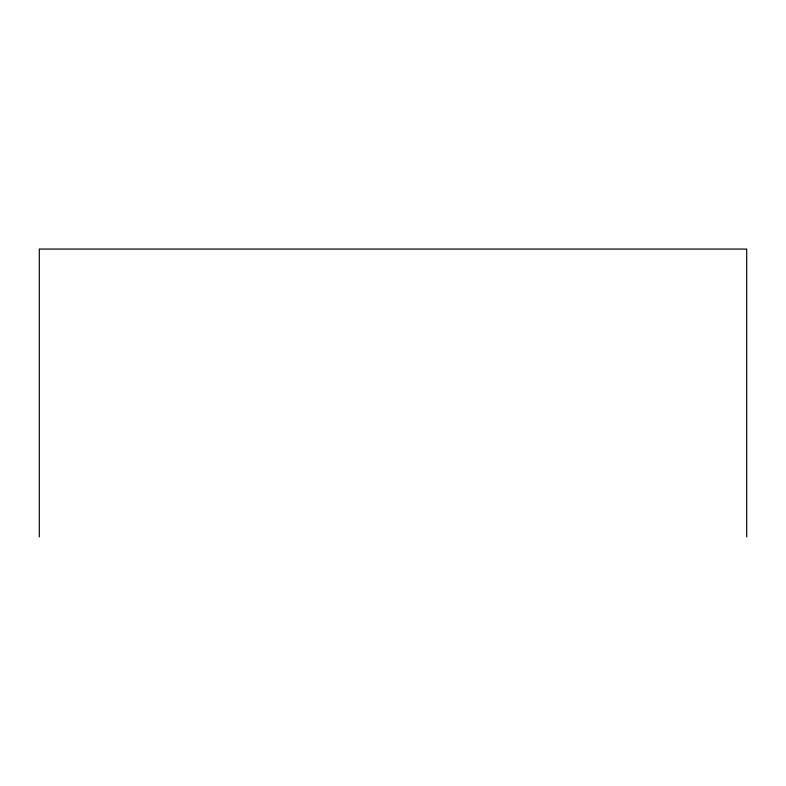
<?xml version="1.0" encoding="UTF-8"?>
<svg xmlns="http://www.w3.org/2000/svg" width="786" height="786" viewBox="0 0 786 786"><rect width="100%" height="100%" fill="white"/><g stroke="black" fill="none" stroke-linecap="round" stroke-linejoin="round"><path stroke-width="1.18" d="M746.7 536.926L746.7 249.074L39.3 249.074L39.3 536.926"/></g></svg>
